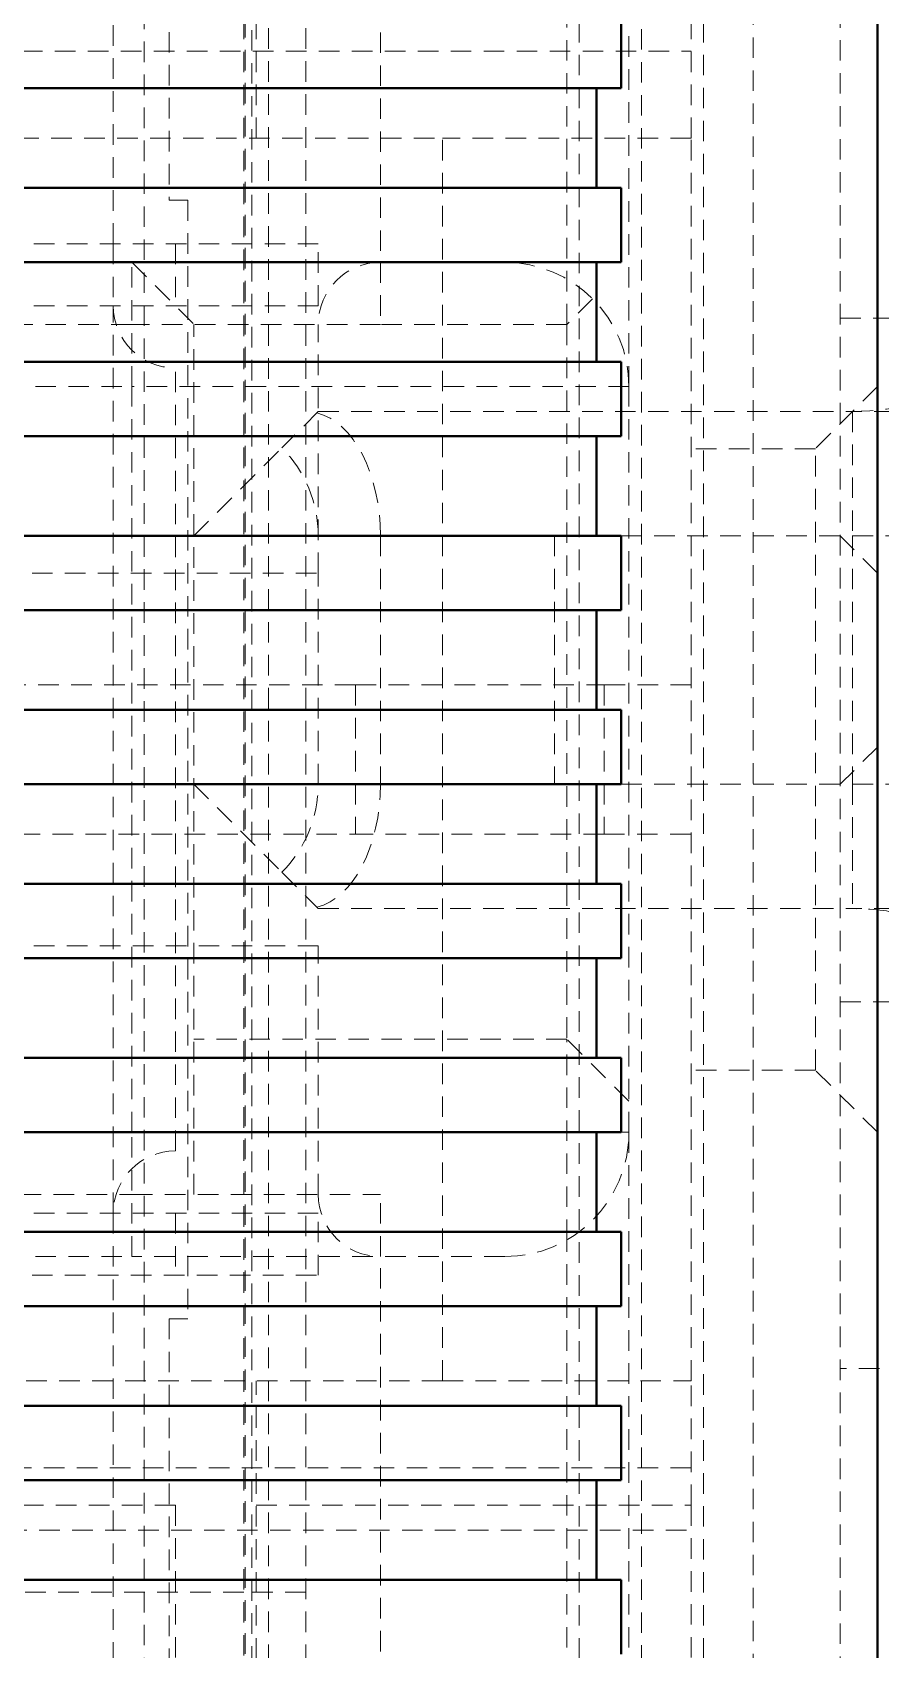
# Model space of a CAD drawing. Header units: inches. Extents: x 6934 to 18973, y 4254 to 7629.
# Drawn here: x 17136.98 to 17143.8, y 4858.79 to 4871.8 of the extents above; entities that cross this region are included whole.
import ezdxf

# ---------------------------------------------------------------- set-up
doc = ezdxf.new("R2010")
doc.units = ezdxf.units.IN
doc.header["$MEASUREMENT"] = 0
doc.linetypes.add('입력 정류부 ASSY$0$DASHED', pattern=[0.2067, 0.1654, -0.0413])
for name, color, linetype, lineweight, true_color in [('입력 정류부 ASSY$0$가려진 것(ISO)', 2, '입력 정류부 ASSY$0$DASHED', 18, 0xffff00), ('입력 정류부 ASSY$0$가려진 좁은 것(ISO)', 2, '입력 정류부 ASSY$0$DASHED', 18, 0xffff00), ('입력 정류부 ASSY$0$가시적인 것(ISO)', 3, 'Continuous', 40, 0x00ff00)]:
    doc.layers.add(name, color=color, linetype=linetype, lineweight=lineweight, true_color=true_color)

# ---------------------------------------------------------------- blocks, each defined once
blk = doc.blocks.new('입력 정류부 ASSY')
at = {"layer": '입력 정류부 ASSY$0$가려진 것(ISO)'}
for p, q in [((488.704, 578.94), (488.704, 632.94)), ((484.004, 622.94), (484.004, 610.44)), ((489.404, 589.269), (489.404, 622.612)), ((485.104, 592.549), (485.104, 619.331)), ((483.804, 619.148), (483.804, 592.733)), ((483.554, 610.09), (483.554, 617.19)), ((487.204, 609.44), (487.204, 615.74)), ((485.704, 615.24), (485.704, 609.94)), ((487.704, 608.94), (487.704, 615.24)), ((487.804, 613.94), (487.804, 597.94)), ((484.704, 610.94), (484.704, 613.44)), ((488.304, 598.44), (488.304, 613.44)), ((488.204, 610.94), (488.204, 611.94)), ((472.204, 611.64), (488.204, 611.64)), ((472.704, 610.94), (486.204, 610.94)), ((488.204, 610.94), (486.204, 610.94)), ((486.204, 600.94), (486.204, 610.94)), ((488.204, 600.94), (488.204, 610.94)), ((484.004, 610.44), (484.154, 610.44)), ((484.154, 610.44), (484.154, 601.44)), ((485.204, 610.09), (475.204, 610.09)), ((483.554, 610.09), (483.554, 609.59)), ((485.204, 609.59), (485.204, 610.09)), ((483.704, 609.94), (484.204, 609.44)), ((485.704, 609.94), (485.704, 609.44)), ((485.204, 609.59), (475.204, 609.59)), ((483.554, 602.29), (483.554, 609.59)), ((487.411, 609.647), (487.204, 609.44)), ((485.704, 609.44), (483.704, 609.44)), ((484.204, 602.44), (484.204, 609.44)), ((485.204, 607.44), (485.204, 609.44)), ((487.204, 609.44), (485.704, 609.44)), ((487.204, 609.44), (487.204, 603.69)), ((489.404, 609.49), (490.904, 609.49)), ((484.054, 602.79), (484.054, 609.09)), ((487.704, 602.94), (487.704, 608.94)), ((489.704, 608.94), (489.204, 608.44)), ((485.204, 608.74), (484.911, 608.447)), ((485.204, 608.74), (489.504, 608.74)), ((490.904, 608.74), (489.504, 608.74)), ((484.204, 607.74), (484.911, 608.447)), ((489.204, 608.44), (488.204, 608.44)), ((489.204, 603.44), (489.204, 608.44)), ((485.704, 607.74), (485.704, 605.74)), ((487.104, 607.74), (487.104, 605.74)), ((489.704, 607.44), (489.404, 607.74)), ((475.204, 607.44), (485.204, 607.44)), ((485.204, 605.74), (485.204, 607.44)), ((485.504, 606.54), (482.004, 606.54)), ((485.504, 606.54), (487.504, 606.54)), ((485.504, 606.54), (485.504, 605.34)), ((487.504, 606.54), (487.504, 605.34)), ((488.204, 606.54), (487.504, 606.54)), ((489.704, 606.04), (489.404, 605.74)), ((484.204, 605.74), (484.911, 605.033)), ((482.004, 605.34), (485.504, 605.34)), ((487.504, 605.34), (485.504, 605.34)), ((487.504, 605.34), (488.204, 605.34)), ((484.911, 605.033), (485.204, 604.74)), ((485.204, 604.74), (489.504, 604.74)), ((490.904, 604.74), (489.504, 604.74)), ((485.204, 604.44), (475.204, 604.44)), ((485.204, 602.44), (485.204, 604.44)), ((489.404, 603.99), (490.904, 603.99)), ((487.204, 603.69), (484.204, 603.69)), ((487.704, 603.19), (487.204, 603.69)), ((489.204, 603.44), (488.204, 603.44)), ((489.704, 602.94), (489.204, 603.44)), ((487.704, 602.94), (487.704, 596.64)), ((483.704, 602.44), (485.704, 602.44)), ((485.704, 601.94), (485.704, 602.44)), ((485.204, 602.29), (475.204, 602.29)), ((483.554, 602.29), (483.554, 601.79)), ((485.204, 601.79), (485.204, 602.29)), ((487.204, 596.14), (487.204, 602.074)), ((473.904, 601.94), (483.704, 601.94)), ((486.704, 601.94), (483.704, 601.94)), ((485.704, 596.64), (485.704, 601.94)), ((475.204, 601.79), (485.204, 601.79)), ((483.554, 594.69), (483.554, 601.79)), ((484.004, 601.44), (484.004, 588.94)), ((484.154, 601.44), (484.004, 601.44)), ((492.904, 601.04), (489.404, 601.04)), ((486.204, 600.94), (472.704, 600.94)), ((484.704, 598.44), (484.704, 600.94)), ((486.204, 600.94), (488.204, 600.94)), ((488.204, 599.94), (488.204, 600.94)), ((488.204, 600.24), (472.204, 600.24)), ((484.054, 599.94), (476.354, 599.94)), ((484.054, 599.94), (484.054, 596.94)), ((488.204, 599.94), (488.204, 598.44)), ((473.404, 599.74), (488.204, 599.74))]:
    blk.add_line(p, q, dxfattribs=at)
for centre, radius, start, end in [((485.704, 609.44), 0.5, 90, 180), ((486.704, 608.94), 1, 0, 90), ((489.504, 610.74), 2, 270, 331.6406), ((484.054, 609.59), 0.5, 180, 270), ((484.204, 607.74), 1, 0, 45), ((484.204, 605.74), 1, 315, 0), ((489.504, 602.74), 2, 28.3594, 90), ((486.704, 602.94), 1, 270, 0), ((484.054, 602.29), 0.5, 90, 180), ((485.704, 602.44), 0.5, 180, 270)]:
    blk.add_arc(centre, radius, start, end, dxfattribs=at)
for centre, start_param, end_param in [((485.104, 607.74), 1.570796, 2.992794), ((485.104, 605.74), 0.148798, 1.570796)]:
    blk.add_ellipse(centre, major_axis=(0, -1), ratio=0.6, start_param=start_param, end_param=end_param, dxfattribs=at)
at = {"layer": '입력 정류부 ASSY$0$가려진 좁은 것(ISO)'}
for p, q in [((484.604, 619.331), (484.604, 592.549)), ((484.804, 592.549), (484.804, 619.331)), ((484.616, 592.64), (484.616, 619.24)), ((484.67, 619.24), (484.67, 592.64)), ((487.304, 598.44), (487.304, 613.44)), ((484.054, 610.09), (484.054, 609.59)), ((483.704, 608.94), (483.704, 609.94)), ((483.704, 609.44), (476.704, 609.44)), ((473.904, 608.94), (483.704, 608.94)), ((483.704, 602.94), (483.704, 608.94)), ((487.704, 608.94), (483.704, 608.94)), ((489.504, 608.74), (489.504, 607.74)), ((487.642, 607.74), (489.504, 607.74)), ((489.504, 607.74), (491.504, 607.74)), ((489.504, 607.74), (489.504, 605.74)), ((487.642, 605.74), (489.504, 605.74)), ((489.504, 605.74), (491.504, 605.74)), ((489.504, 605.74), (489.504, 604.74)), ((487.204, 602.074), (487.204, 603.69)), ((483.704, 601.94), (483.704, 602.94)), ((487.704, 602.94), (487.642, 602.94)), ((476.704, 602.44), (483.704, 602.44)), ((484.054, 602.29), (484.054, 601.79)), ((484.704, 599.94), (488.204, 599.94)), ((484.604, 599.24), (481.104, 599.24))]:
    blk.add_line(p, q, dxfattribs=at)
blk.add_ellipse((484.604, 599.24), major_axis=(0.5, 0), ratio=0.00001, start_param=6.275222, end_param=7.850002, dxfattribs=at)
at = {"layer": '입력 정류부 ASSY$0$가시적인 것(ISO)'}
for p, q in [((489.704, 620.79), (489.704, 591.09)), ((487.642, 611.34), (487.642, 611.94)), ((487.442, 611.34), (473.104, 611.34)), ((487.442, 611.34), (487.442, 610.54)), ((487.442, 611.34), (487.642, 611.34)), ((487.442, 610.54), (473.104, 610.54)), ((487.442, 610.54), (487.642, 610.54)), ((487.642, 609.94), (487.642, 610.54)), ((487.442, 609.94), (473.104, 609.94)), ((487.442, 609.94), (487.442, 609.14)), ((487.442, 609.94), (487.642, 609.94)), ((487.442, 609.14), (473.104, 609.14)), ((487.442, 609.14), (487.642, 609.14)), ((487.642, 608.54), (487.642, 609.14)), ((487.442, 608.54), (473.104, 608.54)), ((487.442, 608.54), (487.442, 607.74)), ((487.442, 608.54), (487.642, 608.54)), ((487.442, 607.74), (473.104, 607.74)), ((487.442, 607.74), (487.642, 607.74)), ((487.642, 607.14), (487.642, 607.74)), ((487.442, 607.14), (473.104, 607.14)), ((487.442, 607.14), (487.442, 606.34)), ((487.442, 607.14), (487.642, 607.14)), ((487.442, 606.34), (473.104, 606.34)), ((487.442, 606.34), (487.642, 606.34)), ((487.642, 605.74), (487.642, 606.34)), ((487.442, 605.74), (473.104, 605.74)), ((487.442, 605.74), (487.442, 604.94)), ((487.442, 605.74), (487.642, 605.74)), ((487.442, 604.94), (473.104, 604.94)), ((487.442, 604.94), (487.642, 604.94)), ((487.642, 604.34), (487.642, 604.94)), ((487.442, 604.34), (473.104, 604.34)), ((487.442, 604.34), (487.442, 603.54)), ((487.442, 604.34), (487.642, 604.34)), ((487.442, 603.54), (473.104, 603.54)), ((487.442, 603.54), (487.642, 603.54)), ((487.642, 602.94), (487.642, 603.54)), ((487.442, 602.94), (473.104, 602.94)), ((487.442, 602.94), (487.442, 602.14)), ((487.442, 602.94), (487.642, 602.94)), ((487.442, 602.14), (473.104, 602.14)), ((487.442, 602.14), (487.642, 602.14)), ((487.642, 601.54), (487.642, 602.14)), ((487.442, 601.54), (473.104, 601.54)), ((487.442, 601.54), (487.442, 600.74)), ((487.442, 601.54), (487.642, 601.54)), ((487.442, 600.74), (473.104, 600.74)), ((487.442, 600.74), (487.642, 600.74)), ((487.642, 600.14), (487.642, 600.74)), ((487.442, 600.14), (473.104, 600.14)), ((487.442, 600.14), (487.442, 599.34)), ((487.442, 600.14), (487.642, 600.14)), ((487.442, 599.34), (473.104, 599.34)), ((487.442, 599.34), (487.642, 599.34)), ((487.642, 598.74), (487.642, 599.34))]:
    blk.add_line(p, q, dxfattribs=at)

msp = doc.modelspace()

# ---------------------------------------------------------------- block references
msp.add_blockref('입력 정류부 ASSY', (16654.075, 4260.012))

doc.saveas('drawing.dxf')
